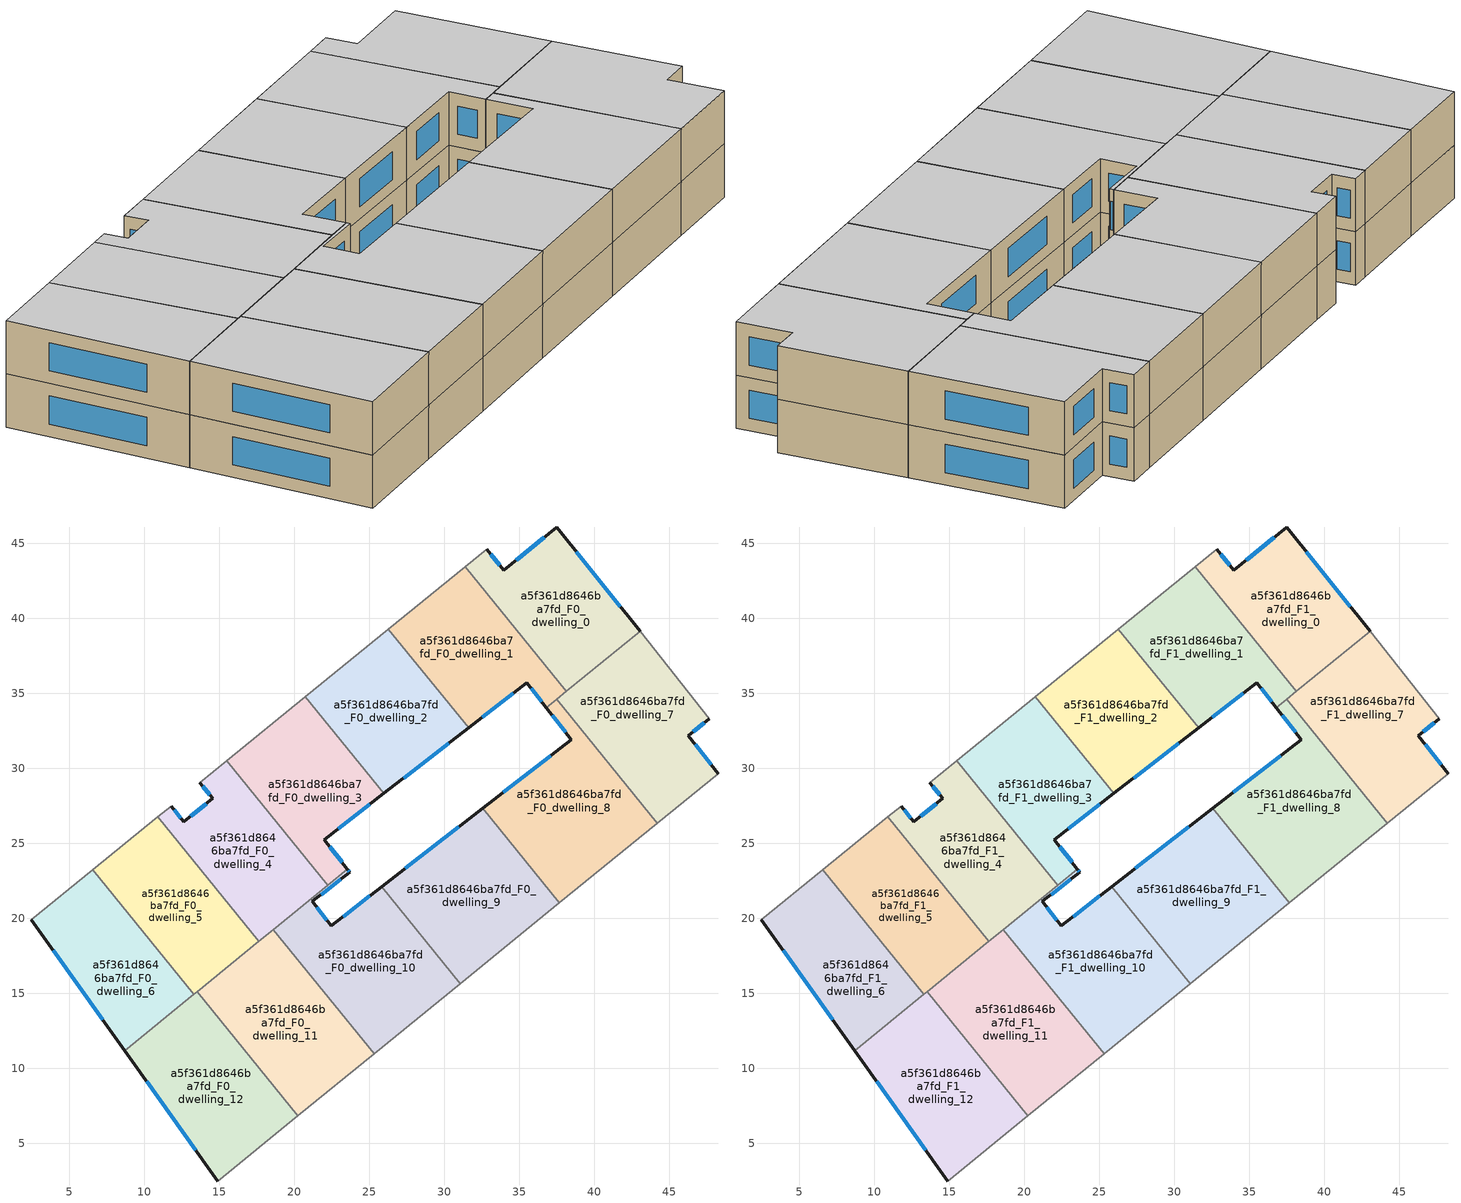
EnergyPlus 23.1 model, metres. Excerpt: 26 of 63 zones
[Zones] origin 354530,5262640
a5f361d8646ba7fd_F0_dwelling_0
 floor ground (EU_floor_Construction): 37.51,46.09 43.06,39.12 38.15,35.14 31.4,43.44 32.82,44.59 33.96,43.2 z0
 wall outside (EU_wall_Construction): 43.06,39.12 37.51,46.09 33.96,43.2 32.82,44.59 z0:3
 wall to a5f361d8646ba7fd_F0_dwelling_1 (EU_wall_Construction): 31.4,43.44 38.15,35.14 z0:3
 wall adiabatic (EU_wall_Construction): 32.82,44.59 31.4,43.44 z0:3
 wall to a5f361d8646ba7fd_F0_dwelling_7 (EU_wall_Construction): 38.15,35.14 43.06,39.12 z0:3
 window (EU_Window_Construction): 41.75,40.76 38.81,44.45 / 33.69,43.52 33.09,44.26 / 36.67,45.41 34.79,43.87 z0.7:2.3
a5f361d8646ba7fd_F0_dwelling_1
 floor ground (EU_floor_Construction): 31.4,43.44 38.15,35.14 36.82,34.05 35.51,35.72 31.63,32.7 26.28,39.27 z0
 wall outside (EU_wall_Construction): 31.63,32.7 35.51,35.72 36.82,34.05 z0:3
 wall to a5f361d8646ba7fd_F0_dwelling_2 (EU_wall_Construction): 26.28,39.27 31.63,32.7 z0:3
 wall adiabatic (EU_wall_Construction): 31.4,43.44 26.28,39.27 z0:3
 wall to a5f361d8646ba7fd_F0_dwelling_8 (EU_wall_Construction): 36.82,34.05 37.49,34.6 z0:3
 wall to a5f361d8646ba7fd_F0_dwelling_7 (EU_wall_Construction): 37.49,34.6 38.15,35.14 z0:3
 window (EU_Window_Construction): 35.82,35.33 36.51,34.44 / 32.54,33.41 34.6,35.01 z0.7:2.3
a5f361d8646ba7fd_F0_dwelling_10
 floor ground (EU_floor_Construction): 25.83,22.1 31.08,15.65 25.34,10.97 18.61,19.24 23.55,23.26 23.7,23.07 21.21,21.13 22.48,19.5 z0
 wall outside (EU_wall_Construction): 25.83,22.1 22.48,19.5 21.21,21.13 23.7,23.07 23.55,23.26 z0:3
 wall to a5f361d8646ba7fd_F0_dwelling_9 (EU_wall_Construction): 31.08,15.65 25.83,22.1 z0:3
 wall adiabatic (EU_wall_Construction): 25.34,10.97 31.08,15.65 z0:3
 wall to a5f361d8646ba7fd_F0_dwelling_11 (EU_wall_Construction): 18.61,19.24 25.34,10.97 z0:3
 wall to a5f361d8646ba7fd_F0_dwelling_4 (EU_wall_Construction): 22.24,22.2 18.61,19.24 z0:3
 wall to a5f361d8646ba7fd_F0_dwelling_3 (EU_wall_Construction): 23.55,23.26 22.24,22.2 z0:3
 window (EU_Window_Construction): 23.67,23.11 23.59,23.22 / 21.79,21.58 23.12,22.61 / 22.18,19.88 21.5,20.74 / 25.05,21.49 23.27,20.11 z0.7:2.3
a5f361d8646ba7fd_F0_dwelling_11
 floor ground (EU_floor_Construction): 18.61,19.24 25.34,10.97 20.25,6.83 13.52,15.11 z0
 wall adiabatic (EU_wall_Construction): 20.25,6.83 25.34,10.97 z0:3
 wall to a5f361d8646ba7fd_F0_dwelling_12 (EU_wall_Construction): 13.52,15.11 20.25,6.83 z0:3
 wall to a5f361d8646ba7fd_F0_dwelling_5 (EU_wall_Construction): 17.65,18.46 13.52,15.11 z0:3
 wall to a5f361d8646ba7fd_F0_dwelling_4 (EU_wall_Construction): 18.61,19.24 17.65,18.46 z0:3
a5f361d8646ba7fd_F0_dwelling_12
 floor ground (EU_floor_Construction): 13.52,15.11 20.25,6.83 14.91,2.48 8.7,11.18 z0
 wall outside (EU_wall_Construction): 8.7,11.18 14.91,2.48 z0:3
 wall adiabatic (EU_wall_Construction): 14.91,2.48 20.25,6.83 z0:3
 wall to a5f361d8646ba7fd_F0_dwelling_6 (EU_wall_Construction): 13.3,14.93 8.7,11.18 z0:3
 wall to a5f361d8646ba7fd_F0_dwelling_5 (EU_wall_Construction): 13.52,15.11 13.3,14.93 z0:3
 window (EU_Window_Construction): 10.16,9.14 13.45,4.52 z0.7:2.3
a5f361d8646ba7fd_F0_dwelling_2
 floor ground (EU_floor_Construction): 26.28,39.27 31.63,32.7 25.98,28.32 20.74,34.76 z0
 wall outside (EU_wall_Construction): 25.98,28.32 31.63,32.7 z0:3
 wall to a5f361d8646ba7fd_F0_dwelling_3 (EU_wall_Construction): 20.74,34.76 25.98,28.32 z0:3
 wall adiabatic (EU_wall_Construction): 26.28,39.27 20.74,34.76 z0:3
 window (EU_Window_Construction): 27.3,29.35 30.3,31.67 z0.7:2.3
a5f361d8646ba7fd_F0_dwelling_3
 floor ground (EU_floor_Construction): 20.74,34.76 25.98,28.32 22.01,25.25 23.55,23.26 22.24,22.2 15.49,30.5 z0
 wall outside (EU_wall_Construction): 23.55,23.26 22.01,25.25 25.98,28.32 z0:3
 wall to a5f361d8646ba7fd_F0_dwelling_4 (EU_wall_Construction): 15.49,30.5 22.24,22.2 z0:3
 wall adiabatic (EU_wall_Construction): 20.74,34.76 15.49,30.5 z0:3
 window (EU_Window_Construction): 23.19,23.73 22.37,24.78 / 22.94,25.97 25.04,27.6 z0.7:2.3
a5f361d8646ba7fd_F0_dwelling_4
 floor ground (EU_floor_Construction): 15.49,30.5 22.24,22.2 17.65,18.46 10.9,26.76 11.79,27.48 12.65,26.42 14.57,27.99 13.7,29.04 z0
 wall outside (EU_wall_Construction): 13.7,29.04 14.57,27.99 12.65,26.42 11.79,27.48 z0:3
 wall to a5f361d8646ba7fd_F0_dwelling_5 (EU_wall_Construction): 10.9,26.76 17.65,18.46 z0:3
 wall adiabatic (EU_wall_Construction): 11.79,27.48 10.9,26.76 / 15.49,30.5 13.7,29.04 z0:3
 window (EU_Window_Construction): 12.45,26.67 11.99,27.23 / 14.12,27.62 13.1,26.79 / 13.91,28.8 14.37,28.23 z0.7:2.3
a5f361d8646ba7fd_F0_dwelling_5
 floor ground (EU_floor_Construction): 10.9,26.76 17.65,18.46 13.3,14.93 6.55,23.23 z0
 wall to a5f361d8646ba7fd_F0_dwelling_6 (EU_wall_Construction): 6.55,23.23 13.3,14.93 z0:3
 wall adiabatic (EU_wall_Construction): 10.9,26.76 6.55,23.23 z0:3
a5f361d8646ba7fd_F0_dwelling_6
 floor ground (EU_floor_Construction): 6.55,23.23 13.3,14.93 8.7,11.18 2.47,19.9 z0
 wall outside (EU_wall_Construction): 2.47,19.9 8.7,11.18 z0:3
 wall adiabatic (EU_wall_Construction): 6.55,23.23 2.47,19.9 z0:3
 window (EU_Window_Construction): 3.93,17.86 7.23,13.23 z0.7:2.3
a5f361d8646ba7fd_F0_dwelling_7
 floor ground (EU_floor_Construction): 43.06,39.12 47.69,33.31 46.26,32.18 48.28,29.65 44.21,26.34 37.49,34.6 z0
 wall outside (EU_wall_Construction): 48.28,29.65 46.26,32.18 47.69,33.31 z0:3
 wall to a5f361d8646ba7fd_F0_dwelling_8 (EU_wall_Construction): 37.49,34.6 44.21,26.34 z0:3
 wall adiabatic (EU_wall_Construction): 47.69,33.31 43.06,39.12 / 44.21,26.34 48.28,29.65 z0:3
 window (EU_Window_Construction): 46.59,32.45 47.35,33.05 / 47.8,30.25 46.73,31.59 z0.7:2.3
a5f361d8646ba7fd_F0_dwelling_8
 floor ground (EU_floor_Construction): 38.48,31.92 36.82,34.05 37.49,34.6 44.21,26.34 37.68,21.02 32.56,27.32 z0
 wall outside (EU_wall_Construction): 36.82,34.05 38.48,31.92 32.56,27.32 z0:3
 wall adiabatic (EU_wall_Construction): 37.68,21.02 44.21,26.34 z0:3
 wall to a5f361d8646ba7fd_F0_dwelling_9 (EU_wall_Construction): 32.56,27.32 37.68,21.02 z0:3
 window (EU_Window_Construction): 37.21,33.55 38.09,32.42 / 37.09,30.84 33.95,28.4 z0.7:2.3
a5f361d8646ba7fd_F0_dwelling_9
 floor ground (EU_floor_Construction): 32.56,27.32 37.68,21.02 31.08,15.65 25.83,22.1 z0
 wall outside (EU_wall_Construction): 32.56,27.32 25.83,22.1 z0:3
 wall adiabatic (EU_wall_Construction): 31.08,15.65 37.68,21.02 z0:3
 window (EU_Window_Construction): 30.98,26.09 27.41,23.33 z0.7:2.3
a5f361d8646ba7fd_F1_dwelling_0
 floor to a5f361d8646ba7fd_F0_dwelling_0 (EU_floor_Construction): 37.51,46.09 43.06,39.12 38.15,35.14 31.4,43.44 32.82,44.59 33.96,43.2 z3
 wall outside (EU_wall_Construction): 43.06,39.12 37.51,46.09 33.96,43.2 32.82,44.59 z3:6
 wall to a5f361d8646ba7fd_F1_dwelling_1 (EU_wall_Construction): 31.4,43.44 38.15,35.14 z3:6
 wall adiabatic (EU_wall_Construction): 32.82,44.59 31.4,43.44 z3:6
 wall to a5f361d8646ba7fd_F1_dwelling_7 (EU_wall_Construction): 38.15,35.14 43.06,39.12 z3:6
 window (EU_Window_Construction): 41.75,40.76 38.81,44.45 / 33.69,43.52 33.09,44.26 / 36.67,45.41 34.79,43.87 z3.7:5.3
 ceiling to a5f361d8646ba7fd_F2_dwelling_0 (EU_floor_Construction): 43.06,39.12 37.51,46.09 33.96,43.2 32.82,44.59 31.4,43.44 38.15,35.14 z6
a5f361d8646ba7fd_F1_dwelling_1
 floor to a5f361d8646ba7fd_F0_dwelling_1 (EU_floor_Construction): 31.4,43.44 38.15,35.14 36.82,34.05 35.51,35.72 31.63,32.7 26.28,39.27 z3
 wall outside (EU_wall_Construction): 31.63,32.7 35.51,35.72 36.82,34.05 z3:6
 wall to a5f361d8646ba7fd_F1_dwelling_2 (EU_wall_Construction): 26.28,39.27 31.63,32.7 z3:6
 wall adiabatic (EU_wall_Construction): 31.4,43.44 26.28,39.27 z3:6
 wall to a5f361d8646ba7fd_F1_dwelling_8 (EU_wall_Construction): 36.82,34.05 37.49,34.6 z3:6
 wall to a5f361d8646ba7fd_F1_dwelling_7 (EU_wall_Construction): 37.49,34.6 38.15,35.14 z3:6
 window (EU_Window_Construction): 35.82,35.33 36.51,34.44 / 32.54,33.41 34.6,35.01 z3.7:5.3
 ceiling to a5f361d8646ba7fd_F2_dwelling_1 (EU_floor_Construction): 36.82,34.05 38.15,35.14 31.4,43.44 26.28,39.27 31.63,32.7 35.51,35.72 z6
a5f361d8646ba7fd_F1_dwelling_10
 floor to a5f361d8646ba7fd_F0_dwelling_10 (EU_floor_Construction): 25.83,22.1 31.08,15.65 25.34,10.97 18.61,19.24 23.55,23.26 23.7,23.07 21.21,21.13 22.48,19.5 z3
 wall outside (EU_wall_Construction): 25.83,22.1 22.48,19.5 21.21,21.13 23.7,23.07 23.55,23.26 z3:6
 wall to a5f361d8646ba7fd_F1_dwelling_9 (EU_wall_Construction): 31.08,15.65 25.83,22.1 z3:6
 wall adiabatic (EU_wall_Construction): 25.34,10.97 31.08,15.65 z3:6
 wall to a5f361d8646ba7fd_F1_dwelling_11 (EU_wall_Construction): 18.61,19.24 25.34,10.97 z3:6
 wall to a5f361d8646ba7fd_F1_dwelling_4 (EU_wall_Construction): 22.24,22.2 18.61,19.24 z3:6
 wall to a5f361d8646ba7fd_F1_dwelling_3 (EU_wall_Construction): 23.55,23.26 22.24,22.2 z3:6
 window (EU_Window_Construction): 23.67,23.11 23.59,23.22 / 21.79,21.58 23.12,22.61 / 22.18,19.88 21.5,20.74 / 25.05,21.49 23.27,20.11 z3.7:5.3
 ceiling to a5f361d8646ba7fd_F2_dwelling_10 (EU_floor_Construction): 31.08,15.65 25.83,22.1 22.48,19.5 21.21,21.13 23.7,23.07 23.55,23.26 18.61,19.24 25.34,10.97 z6
a5f361d8646ba7fd_F1_dwelling_11
 floor to a5f361d8646ba7fd_F0_dwelling_11 (EU_floor_Construction): 18.61,19.24 25.34,10.97 20.25,6.83 13.52,15.11 z3
 wall adiabatic (EU_wall_Construction): 20.25,6.83 25.34,10.97 z3:6
 wall to a5f361d8646ba7fd_F1_dwelling_12 (EU_wall_Construction): 13.52,15.11 20.25,6.83 z3:6
 wall to a5f361d8646ba7fd_F1_dwelling_5 (EU_wall_Construction): 17.65,18.46 13.52,15.11 z3:6
 wall to a5f361d8646ba7fd_F1_dwelling_4 (EU_wall_Construction): 18.61,19.24 17.65,18.46 z3:6
 ceiling to a5f361d8646ba7fd_F2_dwelling_11 (EU_floor_Construction): 25.34,10.97 18.61,19.24 13.52,15.11 20.25,6.83 z6
a5f361d8646ba7fd_F1_dwelling_12
 floor to a5f361d8646ba7fd_F0_dwelling_12 (EU_floor_Construction): 13.52,15.11 20.25,6.83 14.91,2.48 8.7,11.18 z3
 wall outside (EU_wall_Construction): 8.7,11.18 14.91,2.48 z3:6
 wall adiabatic (EU_wall_Construction): 14.91,2.48 20.25,6.83 z3:6
 wall to a5f361d8646ba7fd_F1_dwelling_6 (EU_wall_Construction): 13.3,14.93 8.7,11.18 z3:6
 wall to a5f361d8646ba7fd_F1_dwelling_5 (EU_wall_Construction): 13.52,15.11 13.3,14.93 z3:6
 window (EU_Window_Construction): 10.16,9.14 13.45,4.52 z3.7:5.3
 ceiling to a5f361d8646ba7fd_F2_dwelling_12 (EU_floor_Construction): 20.25,6.83 13.52,15.11 8.7,11.18 14.91,2.48 z6
a5f361d8646ba7fd_F1_dwelling_2
 floor to a5f361d8646ba7fd_F0_dwelling_2 (EU_floor_Construction): 26.28,39.27 31.63,32.7 25.98,28.32 20.74,34.76 z3
 wall outside (EU_wall_Construction): 25.98,28.32 31.63,32.7 z3:6
 wall to a5f361d8646ba7fd_F1_dwelling_3 (EU_wall_Construction): 20.74,34.76 25.98,28.32 z3:6
 wall adiabatic (EU_wall_Construction): 26.28,39.27 20.74,34.76 z3:6
 window (EU_Window_Construction): 27.3,29.35 30.3,31.67 z3.7:5.3
 ceiling to a5f361d8646ba7fd_F2_dwelling_2 (EU_floor_Construction): 31.63,32.7 26.28,39.27 20.74,34.76 25.98,28.32 z6
a5f361d8646ba7fd_F1_dwelling_3
 floor to a5f361d8646ba7fd_F0_dwelling_3 (EU_floor_Construction): 20.74,34.76 25.98,28.32 22.01,25.25 23.55,23.26 22.24,22.2 15.49,30.5 z3
 wall outside (EU_wall_Construction): 23.55,23.26 22.01,25.25 25.98,28.32 z3:6
 wall to a5f361d8646ba7fd_F1_dwelling_4 (EU_wall_Construction): 15.49,30.5 22.24,22.2 z3:6
 wall adiabatic (EU_wall_Construction): 20.74,34.76 15.49,30.5 z3:6
 window (EU_Window_Construction): 23.19,23.73 22.37,24.78 / 22.94,25.97 25.04,27.6 z3.7:5.3
 ceiling to a5f361d8646ba7fd_F2_dwelling_3 (EU_floor_Construction): 23.55,23.26 22.01,25.25 25.98,28.32 20.74,34.76 15.49,30.5 22.24,22.2 z6
a5f361d8646ba7fd_F1_dwelling_4
 floor to a5f361d8646ba7fd_F0_dwelling_4 (EU_floor_Construction): 15.49,30.5 22.24,22.2 17.65,18.46 10.9,26.76 11.79,27.48 12.65,26.42 14.57,27.99 13.7,29.04 z3
 wall outside (EU_wall_Construction): 13.7,29.04 14.57,27.99 12.65,26.42 11.79,27.48 z3:6
 wall to a5f361d8646ba7fd_F1_dwelling_5 (EU_wall_Construction): 10.9,26.76 17.65,18.46 z3:6
 wall adiabatic (EU_wall_Construction): 11.79,27.48 10.9,26.76 / 15.49,30.5 13.7,29.04 z3:6
 window (EU_Window_Construction): 12.45,26.67 11.99,27.23 / 14.12,27.62 13.1,26.79 / 13.91,28.8 14.37,28.23 z3.7:5.3
 ceiling to a5f361d8646ba7fd_F2_dwelling_4 (EU_floor_Construction): 22.24,22.2 15.49,30.5 13.7,29.04 14.57,27.99 12.65,26.42 11.79,27.48 10.9,26.76 17.65,18.46 z6
a5f361d8646ba7fd_F1_dwelling_5
 floor to a5f361d8646ba7fd_F0_dwelling_5 (EU_floor_Construction): 10.9,26.76 17.65,18.46 13.3,14.93 6.55,23.23 z3
 wall to a5f361d8646ba7fd_F1_dwelling_6 (EU_wall_Construction): 6.55,23.23 13.3,14.93 z3:6
 wall adiabatic (EU_wall_Construction): 10.9,26.76 6.55,23.23 z3:6
 ceiling to a5f361d8646ba7fd_F2_dwelling_5 (EU_floor_Construction): 17.65,18.46 10.9,26.76 6.55,23.23 13.3,14.93 z6
a5f361d8646ba7fd_F1_dwelling_6
 floor to a5f361d8646ba7fd_F0_dwelling_6 (EU_floor_Construction): 6.55,23.23 13.3,14.93 8.7,11.18 2.47,19.9 z3
 wall outside (EU_wall_Construction): 2.47,19.9 8.7,11.18 z3:6
 wall adiabatic (EU_wall_Construction): 6.55,23.23 2.47,19.9 z3:6
 window (EU_Window_Construction): 3.93,17.86 7.23,13.23 z3.7:5.3
 ceiling to a5f361d8646ba7fd_F2_dwelling_6 (EU_floor_Construction): 13.3,14.93 6.55,23.23 2.47,19.9 8.7,11.18 z6
a5f361d8646ba7fd_F1_dwelling_7
 floor to a5f361d8646ba7fd_F0_dwelling_7 (EU_floor_Construction): 43.06,39.12 47.69,33.31 46.26,32.18 48.28,29.65 44.21,26.34 37.49,34.6 z3
 wall outside (EU_wall_Construction): 48.28,29.65 46.26,32.18 47.69,33.31 z3:6
 wall to a5f361d8646ba7fd_F1_dwelling_8 (EU_wall_Construction): 37.49,34.6 44.21,26.34 z3:6
 wall adiabatic (EU_wall_Construction): 47.69,33.31 43.06,39.12 / 44.21,26.34 48.28,29.65 z3:6
 window (EU_Window_Construction): 46.59,32.45 47.35,33.05 / 47.8,30.25 46.73,31.59 z3.7:5.3
 ceiling to a5f361d8646ba7fd_F2_dwelling_7 (EU_floor_Construction): 48.28,29.65 46.26,32.18 47.69,33.31 43.06,39.12 37.49,34.6 44.21,26.34 z6
a5f361d8646ba7fd_F1_dwelling_8
 floor to a5f361d8646ba7fd_F0_dwelling_8 (EU_floor_Construction): 38.48,31.92 36.82,34.05 37.49,34.6 44.21,26.34 37.68,21.02 32.56,27.32 z3
 wall outside (EU_wall_Construction): 36.82,34.05 38.48,31.92 32.56,27.32 z3:6
 wall adiabatic (EU_wall_Construction): 37.68,21.02 44.21,26.34 z3:6
 wall to a5f361d8646ba7fd_F1_dwelling_9 (EU_wall_Construction): 32.56,27.32 37.68,21.02 z3:6
 window (EU_Window_Construction): 37.21,33.55 38.09,32.42 / 37.09,30.84 33.95,28.4 z3.7:5.3
 ceiling to a5f361d8646ba7fd_F2_dwelling_8 (EU_floor_Construction): 44.21,26.34 37.49,34.6 36.82,34.05 38.48,31.92 32.56,27.32 37.68,21.02 z6
a5f361d8646ba7fd_F1_dwelling_9
 floor to a5f361d8646ba7fd_F0_dwelling_9 (EU_floor_Construction): 32.56,27.32 37.68,21.02 31.08,15.65 25.83,22.1 z3
 wall outside (EU_wall_Construction): 32.56,27.32 25.83,22.1 z3:6
 wall adiabatic (EU_wall_Construction): 31.08,15.65 37.68,21.02 z3:6
 window (EU_Window_Construction): 30.98,26.09 27.41,23.33 z3.7:5.3
 ceiling to a5f361d8646ba7fd_F2_dwelling_9 (EU_floor_Construction): 37.68,21.02 32.56,27.32 25.83,22.1 31.08,15.65 z6
[Building]
EU S2 Campaign: North Axis=0; Terrain=City; Solar Distribution=FullExterior
[Site:Location]
Budapest.Ferenc.Liszt.Intl.AP: Latitude=47.437; Longitude=19.256; Time Zone=1; Elevation=185
[SizingPeriod:WeatherFileDays]
AnnualSizingPeriod: Begin Month=1; Begin Day of Month=1; End Month=12; End Day of Month=31; Day of Week for Start Day=Monday; Use Weather File Daylight Saving Period=No; Use Weather File Rain and Snow Indicators=No
[MATERIAL]
EU_InternalMass_Material: Roughness=MediumRough; Thickness=0.1; Conductivity=1; Density=1800; Specific Heat=900; Thermal Absorptance=0.9; Solar Absorptance=0.7; Visible Absorptance=0.7
[MATERIAL:NOMASS] Roughness=MediumRough; Thermal Absorptance=0.9; Solar Absorptance=0.7; Visible Absorptance=0.7
Name | Thermal Resistance
EU_wall_NoMass | 0.832559
EU_floor_NoMass | 0.872794
[WINDOWMATERIAL:SIMPLEGLAZINGSYSTEM]
EU_Window_SimpleGlazing: UFactor=2.79869; Solar Heat Gain Coefficient=0.75; Visible Transmittance=0.75
[CONSTRUCTION]
EU_wall_Construction: EU_wall_NoMass
EU_floor_Construction: EU_floor_NoMass
EU_Window_Construction: EU_Window_SimpleGlazing
EU_InternalMass_Construction: EU_InternalMass_Material
[ZONE] Type=1; Multiplier=1; Ceiling Height=autocalculate; Floor Area=autocalculate; Part of Total Floor Area=Yes
Name | Volume
a5f361d8646ba7fd_F0_dwelling_0; a5f361d8646ba7fd_F1_dwelling_0 | 179.83
a5f361d8646ba7fd_F0_dwelling_1; a5f361d8646ba7fd_F1_dwelling_1 | 179.832
a5f361d8646ba7fd_F0_dwelling_10; a5f361d8646ba7fd_F1_dwelling_10 | 209.811
a5f361d8646ba7fd_F0_dwelling_11; a5f361d8646ba7fd_F1_dwelling_11 | 209.807
a5f361d8646ba7fd_F0_dwelling_12; a5f361d8646ba7fd_F1_dwelling_12 | 209.785
a5f361d8646ba7fd_F0_dwelling_2; a5f361d8646ba7fd_F1_dwelling_2 | 179.833
a5f361d8646ba7fd_F0_dwelling_3; a5f361d8646ba7fd_F1_dwelling_3 | 179.806
a5f361d8646ba7fd_F0_dwelling_4; a5f361d8646ba7fd_F1_dwelling_4 | 179.848
a5f361d8646ba7fd_F0_dwelling_5; a5f361d8646ba7fd_F1_dwelling_5 | 179.819
a5f361d8646ba7fd_F0_dwelling_6; a5f361d8646ba7fd_F1_dwelling_6 | 179.825
a5f361d8646ba7fd_F0_dwelling_7; a5f361d8646ba7fd_F1_dwelling_7 | 209.771
a5f361d8646ba7fd_F0_dwelling_8; a5f361d8646ba7fd_F1_dwelling_8 | 209.801
a5f361d8646ba7fd_F0_dwelling_9; a5f361d8646ba7fd_F1_dwelling_9 | 209.769
[INTERNALMASS] Construction=EU_InternalMass_Construction
Name | Zone or ZoneList | Surface Area
a5f361d8646ba7fd_F0_dwelling_0_EU_InternalMass | a5f361d8646ba7fd_F0_dwelling_0 | 59.9432
a5f361d8646ba7fd_F0_dwelling_1_EU_InternalMass | a5f361d8646ba7fd_F0_dwelling_1 | 59.9442
a5f361d8646ba7fd_F0_dwelling_2_EU_InternalMass | a5f361d8646ba7fd_F0_dwelling_2 | 59.9444
a5f361d8646ba7fd_F0_dwelling_3_EU_InternalMass | a5f361d8646ba7fd_F0_dwelling_3 | 59.9354
a5f361d8646ba7fd_F0_dwelling_4_EU_InternalMass | a5f361d8646ba7fd_F0_dwelling_4 | 59.9493
a5f361d8646ba7fd_F0_dwelling_5_EU_InternalMass | a5f361d8646ba7fd_F0_dwelling_5 | 59.9398
a5f361d8646ba7fd_F0_dwelling_6_EU_InternalMass | a5f361d8646ba7fd_F0_dwelling_6 | 59.9415
a5f361d8646ba7fd_F0_dwelling_7_EU_InternalMass | a5f361d8646ba7fd_F0_dwelling_7 | 69.9238
a5f361d8646ba7fd_F0_dwelling_8_EU_InternalMass | a5f361d8646ba7fd_F0_dwelling_8 | 69.9338
a5f361d8646ba7fd_F0_dwelling_9_EU_InternalMass | a5f361d8646ba7fd_F0_dwelling_9 | 69.9232
a5f361d8646ba7fd_F0_dwelling_10_EU_InternalMass | a5f361d8646ba7fd_F0_dwelling_10 | 69.9369
a5f361d8646ba7fd_F0_dwelling_11_EU_InternalMass | a5f361d8646ba7fd_F0_dwelling_11 | 69.9358
a5f361d8646ba7fd_F0_dwelling_12_EU_InternalMass | a5f361d8646ba7fd_F0_dwelling_12 | 69.9284
a5f361d8646ba7fd_F1_dwelling_0_EU_InternalMass | a5f361d8646ba7fd_F1_dwelling_0 | 59.9432
a5f361d8646ba7fd_F1_dwelling_1_EU_InternalMass | a5f361d8646ba7fd_F1_dwelling_1 | 59.9442
a5f361d8646ba7fd_F1_dwelling_2_EU_InternalMass | a5f361d8646ba7fd_F1_dwelling_2 | 59.9444
a5f361d8646ba7fd_F1_dwelling_3_EU_InternalMass | a5f361d8646ba7fd_F1_dwelling_3 | 59.9354
a5f361d8646ba7fd_F1_dwelling_4_EU_InternalMass | a5f361d8646ba7fd_F1_dwelling_4 | 59.9493
a5f361d8646ba7fd_F1_dwelling_5_EU_InternalMass | a5f361d8646ba7fd_F1_dwelling_5 | 59.9398
a5f361d8646ba7fd_F1_dwelling_6_EU_InternalMass | a5f361d8646ba7fd_F1_dwelling_6 | 59.9415
a5f361d8646ba7fd_F1_dwelling_7_EU_InternalMass | a5f361d8646ba7fd_F1_dwelling_7 | 69.9238
a5f361d8646ba7fd_F1_dwelling_8_EU_InternalMass | a5f361d8646ba7fd_F1_dwelling_8 | 69.9338
a5f361d8646ba7fd_F1_dwelling_9_EU_InternalMass | a5f361d8646ba7fd_F1_dwelling_9 | 69.9232
a5f361d8646ba7fd_F1_dwelling_10_EU_InternalMass | a5f361d8646ba7fd_F1_dwelling_10 | 69.9369
a5f361d8646ba7fd_F1_dwelling_11_EU_InternalMass | a5f361d8646ba7fd_F1_dwelling_11 | 69.9358
a5f361d8646ba7fd_F1_dwelling_12_EU_InternalMass | a5f361d8646ba7fd_F1_dwelling_12 | 69.9284
[OTHEREQUIPMENT] Fuel Type=Electricity; Design Level Calculation Method=Watts/Area; Power per Zone Floor Area=1; Fraction Latent=0; Fraction Radiant=0; Fraction Lost=0; Carbon Dioxide Generation Rate=0; EndUse Subcategory=EU_Step8_InternalGains
Name | Zone or ZoneList or Space or SpaceList | Schedule
EU_Step8_InternalGain_a5f361d8646ba7fd_F0_dwelling_0_f000 | a5f361d8646ba7fd_F0_dwelling_0 | EU_Step8_GainSchedule_a5f361d8646ba7fd_F0_dwelling_0_f000
EU_Step8_InternalGain_a5f361d8646ba7fd_F0_dwelling_1_f000 | a5f361d8646ba7fd_F0_dwelling_1 | EU_Step8_GainSchedule_a5f361d8646ba7fd_F0_dwelling_1_f000
EU_Step8_InternalGain_a5f361d8646ba7fd_F0_dwelling_2_f000 | a5f361d8646ba7fd_F0_dwelling_2 | EU_Step8_GainSchedule_a5f361d8646ba7fd_F0_dwelling_2_f000
EU_Step8_InternalGain_a5f361d8646ba7fd_F0_dwelling_3_f000 | a5f361d8646ba7fd_F0_dwelling_3 | EU_Step8_GainSchedule_a5f361d8646ba7fd_F0_dwelling_3_f000
EU_Step8_InternalGain_a5f361d8646ba7fd_F0_dwelling_4_f000 | a5f361d8646ba7fd_F0_dwelling_4 | EU_Step8_GainSchedule_a5f361d8646ba7fd_F0_dwelling_4_f000
EU_Step8_InternalGain_a5f361d8646ba7fd_F0_dwelling_5_f000 | a5f361d8646ba7fd_F0_dwelling_5 | EU_Step8_GainSchedule_a5f361d8646ba7fd_F0_dwelling_5_f000
EU_Step8_InternalGain_a5f361d8646ba7fd_F0_dwelling_6_f000 | a5f361d8646ba7fd_F0_dwelling_6 | EU_Step8_GainSchedule_a5f361d8646ba7fd_F0_dwelling_6_f000
EU_Step8_InternalGain_a5f361d8646ba7fd_F0_dwelling_7_f000 | a5f361d8646ba7fd_F0_dwelling_7 | EU_Step8_GainSchedule_a5f361d8646ba7fd_F0_dwelling_7_f000
EU_Step8_InternalGain_a5f361d8646ba7fd_F0_dwelling_8_f000 | a5f361d8646ba7fd_F0_dwelling_8 | EU_Step8_GainSchedule_a5f361d8646ba7fd_F0_dwelling_8_f000
EU_Step8_InternalGain_a5f361d8646ba7fd_F0_dwelling_9_f000 | a5f361d8646ba7fd_F0_dwelling_9 | EU_Step8_GainSchedule_a5f361d8646ba7fd_F0_dwelling_9_f000
EU_Step8_InternalGain_a5f361d8646ba7fd_F0_dwelling_10_f000 | a5f361d8646ba7fd_F0_dwelling_10 | EU_Step8_GainSchedule_a5f361d8646ba7fd_F0_dwelling_10_f000
EU_Step8_InternalGain_a5f361d8646ba7fd_F0_dwelling_11_f000 | a5f361d8646ba7fd_F0_dwelling_11 | EU_Step8_GainSchedule_a5f361d8646ba7fd_F0_dwelling_11_f000
EU_Step8_InternalGain_a5f361d8646ba7fd_F0_dwelling_12_f000 | a5f361d8646ba7fd_F0_dwelling_12 | EU_Step8_GainSchedule_a5f361d8646ba7fd_F0_dwelling_12_f000
EU_Step8_InternalGain_a5f361d8646ba7fd_F1_dwelling_0_f000 | a5f361d8646ba7fd_F1_dwelling_0 | EU_Step8_GainSchedule_a5f361d8646ba7fd_F1_dwelling_0_f000
EU_Step8_InternalGain_a5f361d8646ba7fd_F1_dwelling_1_f000 | a5f361d8646ba7fd_F1_dwelling_1 | EU_Step8_GainSchedule_a5f361d8646ba7fd_F1_dwelling_1_f000
EU_Step8_InternalGain_a5f361d8646ba7fd_F1_dwelling_2_f000 | a5f361d8646ba7fd_F1_dwelling_2 | EU_Step8_GainSchedule_a5f361d8646ba7fd_F1_dwelling_2_f000
EU_Step8_InternalGain_a5f361d8646ba7fd_F1_dwelling_3_f000 | a5f361d8646ba7fd_F1_dwelling_3 | EU_Step8_GainSchedule_a5f361d8646ba7fd_F1_dwelling_3_f000
EU_Step8_InternalGain_a5f361d8646ba7fd_F1_dwelling_4_f000 | a5f361d8646ba7fd_F1_dwelling_4 | EU_Step8_GainSchedule_a5f361d8646ba7fd_F1_dwelling_4_f000
EU_Step8_InternalGain_a5f361d8646ba7fd_F1_dwelling_5_f000 | a5f361d8646ba7fd_F1_dwelling_5 | EU_Step8_GainSchedule_a5f361d8646ba7fd_F1_dwelling_5_f000
EU_Step8_InternalGain_a5f361d8646ba7fd_F1_dwelling_6_f000 | a5f361d8646ba7fd_F1_dwelling_6 | EU_Step8_GainSchedule_a5f361d8646ba7fd_F1_dwelling_6_f000
EU_Step8_InternalGain_a5f361d8646ba7fd_F1_dwelling_7_f000 | a5f361d8646ba7fd_F1_dwelling_7 | EU_Step8_GainSchedule_a5f361d8646ba7fd_F1_dwelling_7_f000
EU_Step8_InternalGain_a5f361d8646ba7fd_F1_dwelling_8_f000 | a5f361d8646ba7fd_F1_dwelling_8 | EU_Step8_GainSchedule_a5f361d8646ba7fd_F1_dwelling_8_f000
EU_Step8_InternalGain_a5f361d8646ba7fd_F1_dwelling_9_f000 | a5f361d8646ba7fd_F1_dwelling_9 | EU_Step8_GainSchedule_a5f361d8646ba7fd_F1_dwelling_9_f000
EU_Step8_InternalGain_a5f361d8646ba7fd_F1_dwelling_10_f000 | a5f361d8646ba7fd_F1_dwelling_10 | EU_Step8_GainSchedule_a5f361d8646ba7fd_F1_dwelling_10_f000
EU_Step8_InternalGain_a5f361d8646ba7fd_F1_dwelling_11_f000 | a5f361d8646ba7fd_F1_dwelling_11 | EU_Step8_GainSchedule_a5f361d8646ba7fd_F1_dwelling_11_f000
EU_Step8_InternalGain_a5f361d8646ba7fd_F1_dwelling_12_f000 | a5f361d8646ba7fd_F1_dwelling_12 | EU_Step8_GainSchedule_a5f361d8646ba7fd_F1_dwelling_12_f000
[ZONEVENTILATION:DESIGNFLOWRATE] Schedule=EU_AlwaysOn; Design Flow Rate Calculation Method=AirChanges/Hour; Air Changes per Hour=0.475469; Ventilation Type=Natural; Fan Pressure Rise=0; Fan Total Efficiency=1; Constant Term Coefficient=1; Temperature Term Coefficient=0; Velocity Term Coefficient=0; Velocity Squared Term Coefficient=0; Minimum Indoor Temperature=-100; Maximum Indoor Temperature=100; Delta Temperature=-100; Minimum Outdoor Temperature=-100; Maximum Outdoor Temperature=100; Maximum Wind Speed=40
Name | Zone or ZoneList or Space or SpaceList
EU_ConstantAir_a5f361d8646ba7fd_F0_dwelling_0 | a5f361d8646ba7fd_F0_dwelling_0
EU_ConstantAir_a5f361d8646ba7fd_F0_dwelling_1 | a5f361d8646ba7fd_F0_dwelling_1
EU_ConstantAir_a5f361d8646ba7fd_F0_dwelling_2 | a5f361d8646ba7fd_F0_dwelling_2
EU_ConstantAir_a5f361d8646ba7fd_F0_dwelling_3 | a5f361d8646ba7fd_F0_dwelling_3
EU_ConstantAir_a5f361d8646ba7fd_F0_dwelling_4 | a5f361d8646ba7fd_F0_dwelling_4
EU_ConstantAir_a5f361d8646ba7fd_F0_dwelling_5 | a5f361d8646ba7fd_F0_dwelling_5
EU_ConstantAir_a5f361d8646ba7fd_F0_dwelling_6 | a5f361d8646ba7fd_F0_dwelling_6
EU_ConstantAir_a5f361d8646ba7fd_F0_dwelling_7 | a5f361d8646ba7fd_F0_dwelling_7
EU_ConstantAir_a5f361d8646ba7fd_F0_dwelling_8 | a5f361d8646ba7fd_F0_dwelling_8
EU_ConstantAir_a5f361d8646ba7fd_F0_dwelling_9 | a5f361d8646ba7fd_F0_dwelling_9
EU_ConstantAir_a5f361d8646ba7fd_F0_dwelling_10 | a5f361d8646ba7fd_F0_dwelling_10
EU_ConstantAir_a5f361d8646ba7fd_F0_dwelling_11 | a5f361d8646ba7fd_F0_dwelling_11
EU_ConstantAir_a5f361d8646ba7fd_F0_dwelling_12 | a5f361d8646ba7fd_F0_dwelling_12
EU_ConstantAir_a5f361d8646ba7fd_F1_dwelling_0 | a5f361d8646ba7fd_F1_dwelling_0
EU_ConstantAir_a5f361d8646ba7fd_F1_dwelling_1 | a5f361d8646ba7fd_F1_dwelling_1
EU_ConstantAir_a5f361d8646ba7fd_F1_dwelling_2 | a5f361d8646ba7fd_F1_dwelling_2
EU_ConstantAir_a5f361d8646ba7fd_F1_dwelling_3 | a5f361d8646ba7fd_F1_dwelling_3
EU_ConstantAir_a5f361d8646ba7fd_F1_dwelling_4 | a5f361d8646ba7fd_F1_dwelling_4
EU_ConstantAir_a5f361d8646ba7fd_F1_dwelling_5 | a5f361d8646ba7fd_F1_dwelling_5
EU_ConstantAir_a5f361d8646ba7fd_F1_dwelling_6 | a5f361d8646ba7fd_F1_dwelling_6
EU_ConstantAir_a5f361d8646ba7fd_F1_dwelling_7 | a5f361d8646ba7fd_F1_dwelling_7
EU_ConstantAir_a5f361d8646ba7fd_F1_dwelling_8 | a5f361d8646ba7fd_F1_dwelling_8
EU_ConstantAir_a5f361d8646ba7fd_F1_dwelling_9 | a5f361d8646ba7fd_F1_dwelling_9
EU_ConstantAir_a5f361d8646ba7fd_F1_dwelling_10 | a5f361d8646ba7fd_F1_dwelling_10
EU_ConstantAir_a5f361d8646ba7fd_F1_dwelling_11 | a5f361d8646ba7fd_F1_dwelling_11
EU_ConstantAir_a5f361d8646ba7fd_F1_dwelling_12 | a5f361d8646ba7fd_F1_dwelling_12
[HVACTEMPLATE:THERMOSTAT] Constant Heating Setpoint=20; Constant Cooling Setpoint=50
EU_HeatOnly_a5f361d8646ba7fd_F0_dwelling_0; EU_HeatOnly_a5f361d8646ba7fd_F0_dwelling_1; EU_HeatOnly_a5f361d8646ba7fd_F0_dwelling_2; EU_HeatOnly_a5f361d8646ba7fd_F0_dwelling_3; EU_HeatOnly_a5f361d8646ba7fd_F0_dwelling_4; EU_HeatOnly_a5f361d8646ba7fd_F0_dwelling_5; EU_HeatOnly_a5f361d8646ba7fd_F0_dwelling_6; EU_HeatOnly_a5f361d8646ba7fd_F0_dwelling_7; EU_HeatOnly_a5f361d8646ba7fd_F0_dwelling_8; EU_HeatOnly_a5f361d8646ba7fd_F0_dwelling_9; EU_HeatOnly_a5f361d8646ba7fd_F0_dwelling_10; EU_HeatOnly_a5f361d8646ba7fd_F0_dwelling_11; EU_HeatOnly_a5f361d8646ba7fd_F0_dwelling_12; EU_HeatOnly_a5f361d8646ba7fd_F1_dwelling_0; EU_HeatOnly_a5f361d8646ba7fd_F1_dwelling_1; EU_HeatOnly_a5f361d8646ba7fd_F1_dwelling_2; EU_HeatOnly_a5f361d8646ba7fd_F1_dwelling_3; EU_HeatOnly_a5f361d8646ba7fd_F1_dwelling_4; EU_HeatOnly_a5f361d8646ba7fd_F1_dwelling_5; EU_HeatOnly_a5f361d8646ba7fd_F1_dwelling_6; EU_HeatOnly_a5f361d8646ba7fd_F1_dwelling_7; EU_HeatOnly_a5f361d8646ba7fd_F1_dwelling_8; EU_HeatOnly_a5f361d8646ba7fd_F1_dwelling_9; EU_HeatOnly_a5f361d8646ba7fd_F1_dwelling_10; EU_HeatOnly_a5f361d8646ba7fd_F1_dwelling_11; EU_HeatOnly_a5f361d8646ba7fd_F1_dwelling_12; EU_HeatOnly_a5f361d8646ba7fd_F2_dwelling_0; EU_HeatOnly_a5f361d8646ba7fd_F2_dwelling_1; EU_HeatOnly_a5f361d8646ba7fd_F2_dwelling_2; EU_HeatOnly_a5f361d8646ba7fd_F2_dwelling_3; EU_HeatOnly_a5f361d8646ba7fd_F2_dwelling_4; EU_HeatOnly_a5f361d8646ba7fd_F2_dwelling_5; EU_HeatOnly_a5f361d8646ba7fd_F2_dwelling_6; EU_HeatOnly_a5f361d8646ba7fd_F2_dwelling_7; EU_HeatOnly_a5f361d8646ba7fd_F2_dwelling_8; EU_HeatOnly_a5f361d8646ba7fd_F2_dwelling_9; EU_HeatOnly_a5f361d8646ba7fd_F2_dwelling_10; EU_HeatOnly_a5f361d8646ba7fd_F2_dwelling_11; EU_HeatOnly_a5f361d8646ba7fd_F2_dwelling_12; EU_HeatOnly_a5f361d8646ba7fd_F3_dwelling_0; EU_HeatOnly_a5f361d8646ba7fd_F3_dwelling_1; EU_HeatOnly_a5f361d8646ba7fd_F3_dwelling_2; EU_HeatOnly_a5f361d8646ba7fd_F3_dwelling_3; EU_HeatOnly_a5f361d8646ba7fd_F3_dwelling_4; EU_HeatOnly_a5f361d8646ba7fd_F3_dwelling_5; EU_HeatOnly_a5f361d8646ba7fd_F3_dwelling_6; EU_HeatOnly_a5f361d8646ba7fd_F3_dwelling_7; EU_HeatOnly_a5f361d8646ba7fd_F3_dwelling_8; EU_HeatOnly_a5f361d8646ba7fd_F3_dwelling_9; EU_HeatOnly_a5f361d8646ba7fd_F3_dwelling_10; EU_HeatOnly_a5f361d8646ba7fd_F3_dwelling_11; EU_HeatOnly_a5f361d8646ba7fd_F4_dwelling_0; EU_HeatOnly_a5f361d8646ba7fd_F4_dwelling_1; EU_HeatOnly_a5f361d8646ba7fd_F4_dwelling_2; EU_HeatOnly_a5f361d8646ba7fd_F4_dwelling_3; EU_HeatOnly_a5f361d8646ba7fd_F4_dwelling_4; EU_HeatOnly_a5f361d8646ba7fd_F4_dwelling_5; EU_HeatOnly_a5f361d8646ba7fd_F4_dwelling_6; EU_HeatOnly_a5f361d8646ba7fd_F4_dwelling_7; EU_HeatOnly_a5f361d8646ba7fd_F4_dwelling_8; EU_HeatOnly_a5f361d8646ba7fd_F4_dwelling_9; EU_HeatOnly_a5f361d8646ba7fd_F4_dwelling_10; EU_HeatOnly_a5f361d8646ba7fd_F4_dwelling_11
[HVACTEMPLATE:ZONE:IDEALLOADSAIRSYSTEM] System Availability Schedule=EU_AlwaysOn; Maximum Heating Supply Air Temperature=50; Minimum Cooling Supply Air Temperature=13; Maximum Heating Supply Air Humidity Ratio=0.0156; Minimum Cooling Supply Air Humidity Ratio=0.0077; Heating Limit=NoLimit; Cooling Limit=NoLimit; Heating Availability Schedule=EU_AlwaysOn; Cooling Availability Schedule=EU_CoolingOff; Dehumidification Control Type=ConstantSensibleHeatRatio; Cooling Sensible Heat Ratio=0.7; Dehumidification Setpoint=60; Humidification Control Type=None; Humidification Setpoint=30; Outdoor Air Method=None; Outdoor Air Flow Rate per Person=0.00944; Outdoor Air Flow Rate per Zone Floor Area=0; Outdoor Air Flow Rate per Zone=0; Demand Controlled Ventilation Type=None; Outdoor Air Economizer Type=NoEconomizer; Heat Recovery Type=None; Sensible Heat Recovery Effectiveness=0.7; Latent Heat Recovery Effectiveness=0.65
Name | Template Thermostat
a5f361d8646ba7fd_F0_dwelling_0 | EU_HeatOnly_a5f361d8646ba7fd_F0_dwelling_0
a5f361d8646ba7fd_F0_dwelling_1 | EU_HeatOnly_a5f361d8646ba7fd_F0_dwelling_1
a5f361d8646ba7fd_F0_dwelling_2 | EU_HeatOnly_a5f361d8646ba7fd_F0_dwelling_2
a5f361d8646ba7fd_F0_dwelling_3 | EU_HeatOnly_a5f361d8646ba7fd_F0_dwelling_3
a5f361d8646ba7fd_F0_dwelling_4 | EU_HeatOnly_a5f361d8646ba7fd_F0_dwelling_4
a5f361d8646ba7fd_F0_dwelling_5 | EU_HeatOnly_a5f361d8646ba7fd_F0_dwelling_5
a5f361d8646ba7fd_F0_dwelling_6 | EU_HeatOnly_a5f361d8646ba7fd_F0_dwelling_6
a5f361d8646ba7fd_F0_dwelling_7 | EU_HeatOnly_a5f361d8646ba7fd_F0_dwelling_7
a5f361d8646ba7fd_F0_dwelling_8 | EU_HeatOnly_a5f361d8646ba7fd_F0_dwelling_8
a5f361d8646ba7fd_F0_dwelling_9 | EU_HeatOnly_a5f361d8646ba7fd_F0_dwelling_9
a5f361d8646ba7fd_F0_dwelling_10 | EU_HeatOnly_a5f361d8646ba7fd_F0_dwelling_10
a5f361d8646ba7fd_F0_dwelling_11 | EU_HeatOnly_a5f361d8646ba7fd_F0_dwelling_11
a5f361d8646ba7fd_F0_dwelling_12 | EU_HeatOnly_a5f361d8646ba7fd_F0_dwelling_12
a5f361d8646ba7fd_F1_dwelling_0 | EU_HeatOnly_a5f361d8646ba7fd_F1_dwelling_0
a5f361d8646ba7fd_F1_dwelling_1 | EU_HeatOnly_a5f361d8646ba7fd_F1_dwelling_1
a5f361d8646ba7fd_F1_dwelling_2 | EU_HeatOnly_a5f361d8646ba7fd_F1_dwelling_2
a5f361d8646ba7fd_F1_dwelling_3 | EU_HeatOnly_a5f361d8646ba7fd_F1_dwelling_3
a5f361d8646ba7fd_F1_dwelling_4 | EU_HeatOnly_a5f361d8646ba7fd_F1_dwelling_4
a5f361d8646ba7fd_F1_dwelling_5 | EU_HeatOnly_a5f361d8646ba7fd_F1_dwelling_5
a5f361d8646ba7fd_F1_dwelling_6 | EU_HeatOnly_a5f361d8646ba7fd_F1_dwelling_6
a5f361d8646ba7fd_F1_dwelling_7 | EU_HeatOnly_a5f361d8646ba7fd_F1_dwelling_7
a5f361d8646ba7fd_F1_dwelling_8 | EU_HeatOnly_a5f361d8646ba7fd_F1_dwelling_8
a5f361d8646ba7fd_F1_dwelling_9 | EU_HeatOnly_a5f361d8646ba7fd_F1_dwelling_9
a5f361d8646ba7fd_F1_dwelling_10 | EU_HeatOnly_a5f361d8646ba7fd_F1_dwelling_10
a5f361d8646ba7fd_F1_dwelling_11 | EU_HeatOnly_a5f361d8646ba7fd_F1_dwelling_11
a5f361d8646ba7fd_F1_dwelling_12 | EU_HeatOnly_a5f361d8646ba7fd_F1_dwelling_12
[SIZING:ZONE] Zone Cooling Design Supply Air Temperature Input Method=SupplyAirTemperature; Zone Cooling Design Supply Air Temperature=13; Zone Heating Design Supply Air Temperature Input Method=SupplyAirTemperature; Zone Heating Design Supply Air Temperature=50; Zone Cooling Design Supply Air Humidity Ratio=0.008; Zone Heating Design Supply Air Humidity Ratio=0.008; Cooling Design Air Flow Method=DesignDay; Cooling Design Air Flow Rate=0; Cooling Minimum Air Flow per Zone Floor Area=0.000762; Cooling Minimum Air Flow=0; Cooling Minimum Air Flow Fraction=0.2; Heating Design Air Flow Method=DesignDay; Heating Design Air Flow Rate=0; Heating Maximum Air Flow per Zone Floor Area=0.002032; Heating Maximum Air Flow=0.141576; Heating Maximum Air Flow Fraction=0.3; Account for Dedicated Outdoor Air System=No; Dedicated Outdoor Air System Control Strategy=NeutralSupplyAir; Dedicated Outdoor Air Low Setpoint Temperature for Design=autosize; Dedicated Outdoor Air High Setpoint Temperature for Design=autosize; Zone Load Sizing Method=Sensible Load Only No Latent Load; Zone Latent Cooling Design Supply Air Humidity Ratio Input Method=HumidityRatioDifference; Zone Cooling Design Supply Air Humidity Ratio Difference=0.005; Zone Latent Heating Design Supply Air Humidity Ratio Input Method=HumidityRatioDifference; Zone Humidification Design Supply Air Humidity Ratio Difference=0.005
a5f361d8646ba7fd_F0_dwelling_0; a5f361d8646ba7fd_F0_dwelling_1; a5f361d8646ba7fd_F0_dwelling_2; a5f361d8646ba7fd_F0_dwelling_3; a5f361d8646ba7fd_F0_dwelling_4; a5f361d8646ba7fd_F0_dwelling_5; a5f361d8646ba7fd_F0_dwelling_6; a5f361d8646ba7fd_F0_dwelling_7; a5f361d8646ba7fd_F0_dwelling_8; a5f361d8646ba7fd_F0_dwelling_9; a5f361d8646ba7fd_F0_dwelling_10; a5f361d8646ba7fd_F0_dwelling_11; a5f361d8646ba7fd_F0_dwelling_12; a5f361d8646ba7fd_F1_dwelling_0; a5f361d8646ba7fd_F1_dwelling_1; a5f361d8646ba7fd_F1_dwelling_2; a5f361d8646ba7fd_F1_dwelling_3; a5f361d8646ba7fd_F1_dwelling_4; a5f361d8646ba7fd_F1_dwelling_5; a5f361d8646ba7fd_F1_dwelling_6; a5f361d8646ba7fd_F1_dwelling_7; a5f361d8646ba7fd_F1_dwelling_8; a5f361d8646ba7fd_F1_dwelling_9; a5f361d8646ba7fd_F1_dwelling_10; a5f361d8646ba7fd_F1_dwelling_11; a5f361d8646ba7fd_F1_dwelling_12
[SCHEDULE:CONSTANT]
Name | Hourly Value
EU_AlwaysOn | 1
EU_CoolingOff | 0
[SCHEDULE:FILE] Column Number=1; Rows to Skip at Top=0; Number of Hours of Data=8760; Column Separator=Comma; Interpolate to Timestep=No; Minutes per Item=60; Adjust Schedule for Daylight Savings=Yes
Name | File
EU_Step8_GainSchedule_a5f361d8646ba7fd_F0_dwelling_0_f000 | ../../schedules/a5f361d8646ba7fd/a5f361d8646ba7fd_F0_dwelling_0_f000_gain.csv
EU_Step8_GainSchedule_a5f361d8646ba7fd_F0_dwelling_1_f000 | ../../schedules/a5f361d8646ba7fd/a5f361d8646ba7fd_F0_dwelling_1_f000_gain.csv
EU_Step8_GainSchedule_a5f361d8646ba7fd_F0_dwelling_2_f000 | ../../schedules/a5f361d8646ba7fd/a5f361d8646ba7fd_F0_dwelling_2_f000_gain.csv
EU_Step8_GainSchedule_a5f361d8646ba7fd_F0_dwelling_3_f000 | ../../schedules/a5f361d8646ba7fd/a5f361d8646ba7fd_F0_dwelling_3_f000_gain.csv
EU_Step8_GainSchedule_a5f361d8646ba7fd_F0_dwelling_4_f000 | ../../schedules/a5f361d8646ba7fd/a5f361d8646ba7fd_F0_dwelling_4_f000_gain.csv
EU_Step8_GainSchedule_a5f361d8646ba7fd_F0_dwelling_5_f000 | ../../schedules/a5f361d8646ba7fd/a5f361d8646ba7fd_F0_dwelling_5_f000_gain.csv
EU_Step8_GainSchedule_a5f361d8646ba7fd_F0_dwelling_6_f000 | ../../schedules/a5f361d8646ba7fd/a5f361d8646ba7fd_F0_dwelling_6_f000_gain.csv
EU_Step8_GainSchedule_a5f361d8646ba7fd_F0_dwelling_7_f000 | ../../schedules/a5f361d8646ba7fd/a5f361d8646ba7fd_F0_dwelling_7_f000_gain.csv
EU_Step8_GainSchedule_a5f361d8646ba7fd_F0_dwelling_8_f000 | ../../schedules/a5f361d8646ba7fd/a5f361d8646ba7fd_F0_dwelling_8_f000_gain.csv
EU_Step8_GainSchedule_a5f361d8646ba7fd_F0_dwelling_9_f000 | ../../schedules/a5f361d8646ba7fd/a5f361d8646ba7fd_F0_dwelling_9_f000_gain.csv
EU_Step8_GainSchedule_a5f361d8646ba7fd_F0_dwelling_10_f000 | ../../schedules/a5f361d8646ba7fd/a5f361d8646ba7fd_F0_dwelling_10_f000_gain.csv
EU_Step8_GainSchedule_a5f361d8646ba7fd_F0_dwelling_11_f000 | ../../schedules/a5f361d8646ba7fd/a5f361d8646ba7fd_F0_dwelling_11_f000_gain.csv
EU_Step8_GainSchedule_a5f361d8646ba7fd_F0_dwelling_12_f000 | ../../schedules/a5f361d8646ba7fd/a5f361d8646ba7fd_F0_dwelling_12_f000_gain.csv
EU_Step8_GainSchedule_a5f361d8646ba7fd_F1_dwelling_0_f000 | ../../schedules/a5f361d8646ba7fd/a5f361d8646ba7fd_F1_dwelling_0_f000_gain.csv
EU_Step8_GainSchedule_a5f361d8646ba7fd_F1_dwelling_1_f000 | ../../schedules/a5f361d8646ba7fd/a5f361d8646ba7fd_F1_dwelling_1_f000_gain.csv
EU_Step8_GainSchedule_a5f361d8646ba7fd_F1_dwelling_2_f000 | ../../schedules/a5f361d8646ba7fd/a5f361d8646ba7fd_F1_dwelling_2_f000_gain.csv
EU_Step8_GainSchedule_a5f361d8646ba7fd_F1_dwelling_3_f000 | ../../schedules/a5f361d8646ba7fd/a5f361d8646ba7fd_F1_dwelling_3_f000_gain.csv
EU_Step8_GainSchedule_a5f361d8646ba7fd_F1_dwelling_4_f000 | ../../schedules/a5f361d8646ba7fd/a5f361d8646ba7fd_F1_dwelling_4_f000_gain.csv
EU_Step8_GainSchedule_a5f361d8646ba7fd_F1_dwelling_5_f000 | ../../schedules/a5f361d8646ba7fd/a5f361d8646ba7fd_F1_dwelling_5_f000_gain.csv
EU_Step8_GainSchedule_a5f361d8646ba7fd_F1_dwelling_6_f000 | ../../schedules/a5f361d8646ba7fd/a5f361d8646ba7fd_F1_dwelling_6_f000_gain.csv
EU_Step8_GainSchedule_a5f361d8646ba7fd_F1_dwelling_7_f000 | ../../schedules/a5f361d8646ba7fd/a5f361d8646ba7fd_F1_dwelling_7_f000_gain.csv
EU_Step8_GainSchedule_a5f361d8646ba7fd_F1_dwelling_8_f000 | ../../schedules/a5f361d8646ba7fd/a5f361d8646ba7fd_F1_dwelling_8_f000_gain.csv
EU_Step8_GainSchedule_a5f361d8646ba7fd_F1_dwelling_9_f000 | ../../schedules/a5f361d8646ba7fd/a5f361d8646ba7fd_F1_dwelling_9_f000_gain.csv
EU_Step8_GainSchedule_a5f361d8646ba7fd_F1_dwelling_10_f000 | ../../schedules/a5f361d8646ba7fd/a5f361d8646ba7fd_F1_dwelling_10_f000_gain.csv
EU_Step8_GainSchedule_a5f361d8646ba7fd_F1_dwelling_11_f000 | ../../schedules/a5f361d8646ba7fd/a5f361d8646ba7fd_F1_dwelling_11_f000_gain.csv
EU_Step8_GainSchedule_a5f361d8646ba7fd_F1_dwelling_12_f000 | ../../schedules/a5f361d8646ba7fd/a5f361d8646ba7fd_F1_dwelling_12_f000_gain.csv
